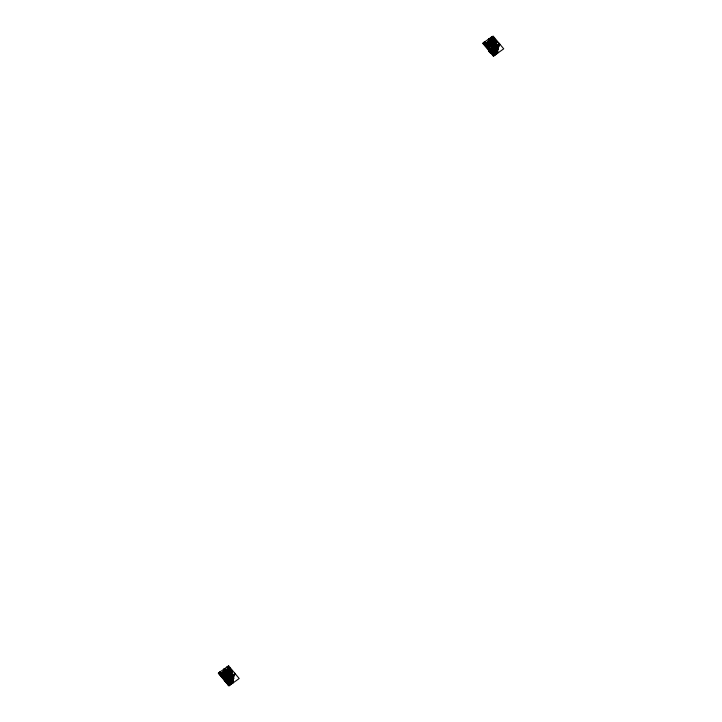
<?xml version="1.0" encoding="UTF-8"?>
<svg xmlns="http://www.w3.org/2000/svg" width="722" height="722" viewBox="0 0 722 722"><rect width="100%" height="100%" fill="white"/><g stroke="black" fill="none" stroke-linecap="round" stroke-linejoin="round"><path stroke-width="1.08" d="M232.628 683.22A16.922 15.406 -11.5 0 1 232.574 679.88L232.565 678.879M227.656 677.633L231.139 680.891A2.5 2.274 -11.5 0 1 231.428 681.234L232.303 681.054L232.34 678.951M496.98 51.921L497.043 49.006M497.052 50.008L497.196 48.952M497.629 51.578L497.62 50.621M495.752 42.129L495.996 42.706M491.944 40.116L493.704 42.363L495.491 41.804M233.522 681.848L233.45 682.064A3.429 3.132 -11.5 0 0 233.179 682.615M487.35 42.246L489.191 41.804M493.307 45.838L493.379 44.728L495.68 43.997L496.059 44.999L493.316 45.865M492.097 48.221L491.384 47.995L491.122 46.199M491.926 47.399L491.447 45.775L488.352 44.096L487.738 42.147L487.197 42.354L487.91 42.688M497.657 50.802L497.684 49.845M484.272 42.598C485.121 42.029 484.083 44.737 485.355 45.73L485.446 45.044L485.067 45.369M492.792 43.149L492.53 44.376L492.991 41.849A2.5 2.274 -11.5 0 0 492.828 40.91L493.595 40.522A17.346 15.803 -11.5 0 1 496.059 44.999L496.862 44.746A2.085 1.904 -11.5 0 1 498.135 44.701L498.749 44.484L498.171 44.881A2.085 1.904 -11.5 0 0 496.898 44.926A18.194 16.57 -11.5 0 0 496.095 43.004L494.362 40.17M228.657 675.729L227.61 675.142L227.917 674.483A1.778 1.615 -11.5 0 0 228.197 673.761L228.495 671.866M484.3 42.318L484.769 42.002M219.641 672.2L219.524 673.418A2.301 2.094 -11.5 0 0 220.066 674.971L224.208 679.032A1.372 1.245 -11.5 0 1 224.515 680.106L224.416 680.539M219.786 672.101L219.65 673.427A2.166 1.976 -11.5 0 0 220.165 674.889M220.309 673.039L220.454 671.622M220.598 671.523L220.445 673.048L219.696 673.003M228.63 670.413L229.244 672.11L230.95 671.568M484.119 42.327L484.281 44.755L488.794 49.529M485.076 41.641L484.922 43.176L484.173 43.121L484.507 42.481M484.291 42.39L484.579 41.795M484.787 43.158L484.931 41.75M488.758 41.849L489.146 43.528L491.474 44.538L492.35 43.852L492.648 41.912L492.043 41.849C492.377 43.094 492.404 40.206 491.141 40.242M495.545 52.85L495.527 52.255M232.601 679.619L232.719 678.833M492.016 41.993L492.53 42.427C492.404 40.784 491.844 44.204 491.971 42.571L492.422 43.121L491.908 42.679M497.72 50.026L497.945 48.311M225.751 682.146L227.358 681.568L228.008 683.265L230.002 684.312L230.995 683.012A1.787 1.634 -11.5 0 0 230.607 681.369L226.861 677.48A1.769 1.606 -11.5 0 0 226.085 675.602L223.531 674.222C221.501 664.926 227.737 679.438 227.565 671.731M224.28 671.74L224.777 673.319L226.988 674.411L227.791 673.969L228.179 671.794A2.166 1.976 -11.5 0 0 227.132 669.944L224.614 668.653M491.619 42.02L490.897 42.111L491.619 42.029M491.005 43.825L490.852 44.25C489.841 43.609 493.198 44.827 492.043 41.849M491.565 44.168L492.44 43.284L492.314 43.807L491.799 43.356M491.826 44.06L492.386 43.311M492.982 41.984L492.801 43.067L493.541 43.555L495.22 43.031L495.788 44.268A18.98 17.283 -11.5 0 1 496.059 44.999M489.561 50.441L489.272 51.686L488.668 51.578C490.798 47.336 482.296 46.334 484.3 41.867L484.913 41.912M497.729 49.583L499.795 44.114A16.299 14.846 -11.5 0 0 498.18 47.733M497.223 48.825L499.227 43.293A1.372 1.254 -11.5 0 0 498.812 44.277L498.803 44.349M492.485 43.861L491.348 44.647L489.146 43.528M493.379 44.728L493.126 45.82L492.052 45.161L492.675 43.871L493.677 45.721L494.606 45.342M224.307 680.413L224.38 680.088A1.236 1.128 -11.5 0 0 224.109 679.113M224.722 680.909L224.903 680.178A1.769 1.606 -11.5 0 0 224.515 678.779L220.472 674.637A1.769 1.606 -11.5 0 1 220.048 673.446L220.436 671.785M224.903 681.117L225.083 680.332M225.002 681.243L225.219 680.35L224.488 680.232M489.092 51.452L488.993 50.233M488.956 51.461L489.354 51.154L488.722 51.542M488.884 50.865L489.507 50.477L488.83 50.901M489.462 50.856L489.408 49.8M489.913 50.711L490.635 50.675L489.904 50.702M497.756 49.394L498.252 48.455M493.108 40.531L493.722 42.237L492.792 41.741M490.256 39.412L489.985 39.881M491.917 41.849C495.527 40.649 483.713 36.578 491.023 40.423M489.092 39.439L489.272 38.907M489.263 39.466L489.534 39.042L489.209 39.493M489.642 39.665L490.048 39.259M489.913 39.8L490.184 39.367L489.85 39.827M490.825 39.701L490.554 40.125L490.807 39.647M491.122 40.017L490.662 39.791M492.151 53.636L494.859 54.746L495.915 52.174M488.46 44.764L489.191 44.602L488.83 44.972M489.552 45.423L489.444 44.728M489.769 43.663L490.5 43.491L490.22 43.907M489.823 44.935L489.543 45.351L489.742 44.89M489.48 41.65L487.025 42.381L487.711 44.574L490.121 45.874L490.518 45.26L489.724 45.45L489.994 44.981M492.936 53.599L493.117 53.672M493.731 53.861L493.902 54.529M498.243 48.843L498.081 47.887M490.301 52.119L491.682 51.65L492.16 52.264M495.509 53.049L495.599 53.645L495.292 53.085M494.128 54.276L495.157 53.004L495.833 53.257M494.48 54.43L495.274 53.031M494.877 54.096L495.472 53.906M230.056 684.312L230.679 682.877L231.356 683.138L229.84 684.655L227.556 683.59L227.078 682.082M230.174 684.303L230.796 682.922M497.882 49.295L498.126 48.356M492.377 48.473C491.646 49.313 492.982 48.419 491.872 48.771M493.767 49.719L493.009 49.827M494.543 51.28L495.283 51.731M491.781 48.69L491.799 47.932M492.44 49.249L493.343 49.322M492.973 49.286L492.612 48.952M493.144 49.692L493.343 49.385M493.839 50.558L493.857 49.863M493.839 50.621L494.155 50.143M493.929 50.702L494.732 50.684M494.498 51.172L495.247 51.172M494.814 51.433L495.184 51.109M492.097 45.071L492.747 44.394M485.355 45.666L485.346 45.089M485.924 45.549L485.843 46.181L486.204 45.73M485.987 46.316L486.799 46.343L486.33 46.668M486.475 46.822L487.224 46.84L486.827 47.174M487.675 47.237L486.971 47.318L487.774 47.345M487.458 47.823L488.144 47.778L487.63 47.535M484.949 45.324L485.518 44.854L488.857 48.293L488.009 48.383M488.568 40.342L488.929 39.782M490.085 41.127L490.599 40.64L490.085 41.118M491.339 39.918L490.96 40.54L488.442 39.241M224.1 669.014L226.546 670.296M224.614 669.312L224.93 668.816M224.732 669.366L225.047 668.87M225.264 669.637L225.58 669.141M225.372 669.7L225.688 669.204M225.905 669.971L226.221 669.474M226.022 670.025L226.329 669.529M226.861 669.799L226.482 670.404L223.964 669.113M492.729 55.278L492.81 55.161A2.274 2.076 -11.5 0 1 493.613 55.838M228.251 685.151L228.332 685.034A2.274 2.076 -11.5 0 1 229.154 685.747M490.346 43.555L489.886 43.329M490.888 43.861L490.87 44.322L491.195 43.816M493.722 53.951L493.568 53.951M493.83 54.484L494.182 54.105M487.919 45.73L488.415 45.251M488.397 44.791L488.722 44.295M490.238 43.979L490.563 43.473M490.346 44.033L490.671 43.537M489.561 45.847L489.038 46.325L489.561 45.856M489.408 46.542L489.931 46.064L489.408 46.533M493.92 54.592L494.245 54.087M223.919 674.673L224.244 674.177M225.237 673.572L225.562 673.075M224.443 674.953L224.768 674.465M224.551 675.016L224.885 674.519M225.751 673.852L226.085 673.364M225.074 675.296L225.408 674.808M225.869 673.915L226.194 673.418M225.192 675.359L225.517 674.862M226.392 674.195L226.717 673.707M226.04 675.151L225.643 675.747L223.233 674.438L222.538 672.254L225.002 671.523L225.417 672.859L227.114 673.77M228.278 683.842L228.612 683.355M228.802 684.122L229.127 683.635M228.919 684.185L229.244 683.698M229.434 684.465L229.767 683.978M229.939 673.157C231.455 673.879 228.026 673.545 229.334 674.402M495.229 54.655L495.879 51.686L491.89 47.787M492.115 40.252L493.379 39.096L494.065 39.936M492.205 40.333L493.469 39.178M227.638 670.124L228.901 668.969M227.728 670.215L228.991 669.059M490.77 45.405L491.799 46.777L491.258 48.392L494.868 51.578M490.761 49.457L491.375 49.096M492.097 50.693L492.612 50.242M493.307 51.822L493.821 51.37M494.796 50.684L494.344 51.091L494.886 50.775M494.769 51.677L495.31 51.163L495.915 52.174M231.356 683.138A2.184 1.995 -11.5 0 0 230.896 681.108L227.313 677.759L226.78 678.256L230.381 681.46M230.291 681.541L230.832 681.054M487.395 42.679L487.828 42.589M487.937 42.932L487.395 43.121M487.251 42.408L487.431 42.147M487.91 42.851L487.612 43.356M487.341 42.815L487.855 42.661M488.036 43.239L487.521 43.392L487.63 42.806M488.929 42.399L489.516 42.21L489.038 41.677L488.956 42.345L489.471 42.075M487.549 43.464L488.054 43.32M488.262 43.97L487.612 43.654L488.117 43.51M488.956 42.336L489.462 42.192M489.245 42.327C489.119 43.356 490.039 42.228 489.038 42.607M490.752 52.742L490.094 52.544L490.834 52.995M492.413 52.571L492.052 53.175M492.774 48.356L496.465 46.416L496.149 45.242L498.496 44.981M494.444 50.188L497.891 48.609M494.534 50.269L497.855 48.744M228.423 677.29L230.805 676.099L230.354 675.566M228.233 678.175L231.997 676.315M228.296 678.238L232.015 676.388M229.172 679.059L232.222 677.552M231.202 677.958L231.627 678.463L230.128 679.104L230.634 679.492M229.966 680.061L233.405 678.49M230.056 680.142L233.377 678.626M485.292 45.603L485.464 45.242M485.437 45.82L485.906 45.423M486.303 45.838L485.843 46.226L486.393 45.928M486.276 46.614L486.691 46.235L486.159 46.027M486.538 46.876L487.052 46.876L486.655 46.524M486.827 47.246L487.287 46.849M486.908 47.327L487.377 46.93M487.142 47.029L487.512 47.3M488.072 47.111L488.713 46.777L488.072 47.101M487.404 47.832L487.864 47.435M488.18 47.219L488.604 46.668M488.893 46.957L488.361 47.399L489.011 47.083M487.892 48.338L488.352 47.941M489.173 47.246L488.65 47.697L489.29 47.372M488.234 48.618L488.695 48.347L485.41 44.926M220.472 675.196L221.031 674.727L224.38 678.157L223.811 678.626M220.869 675.611L221.338 675.223M220.959 675.702L221.428 675.314M221.365 676.117L221.825 675.729M221.446 676.198L221.916 675.819M222.322 676.225L221.853 676.613L222.403 676.315M222.34 677.119L222.809 676.731M222.43 677.209L222.899 676.821M222.836 677.624L223.297 677.236M222.917 677.705L223.387 677.326M223.324 678.12L223.793 677.732M223.414 678.211L223.874 677.823M230.273 673.617L229.163 673.978M491.953 47.138L492.927 45.946M491.935 47.309L493.307 46.154L494.669 48.302L496.691 47.67L496.465 46.416M227.475 677.019L228.45 675.819M227.457 677.191L228.838 676.063M495.229 54.655L494.281 54.89L492.034 53.717L491.646 52.047L492.025 53.229L492.612 53.058M493.117 39.006L492.702 38.456A14.972 13.628 -11.5 0 1 491.492 37.057L482.765 43.293L493.397 56.199L503.721 48.825L493.126 36.1L490.996 37.409L492.927 39.502M492.521 38.049L493.09 37.652M493.388 37.959L492.72 38.23L493.388 37.968M493.713 39.539C492.368 38.076 493.46 37.932 494.155 40.044A15.785 14.377 -11.5 0 1 494.949 41.082L495.59 42.084M493.55 38.654L494.11 38.248L493.785 38.916M494.101 39.268L494.66 38.853L494.2 39.367M494.489 39.99L495.166 39.719L494.489 39.981M495.933 40.667L495.265 40.946L495.933 40.676M496.176 40.793L495.716 41.316M496.7 41.425L496.131 41.84L496.799 41.56M496.501 43.085L497.07 42.67L496.61 43.203M493.361 56.027L497.711 53.121L497.611 52.164M493.424 53.78L493.225 53.699M488.126 48.04L488.993 48.916L491.339 47.869M489.074 49.006L491.402 48.013M224.596 678.879L226.861 677.741M224.668 678.969L226.907 677.859M492.485 42.706L492.052 42.986M491.98 42.652L492.494 42.625M491.962 43.816L492.097 43.158M491.835 44.602L492.097 45.26M489.065 50.982L489.326 51.235M228.838 675.747L232.385 674.628A2.085 1.904 -11.5 0 1 233.657 674.574L234.325 674.222A1.372 1.254 -11.5 0 1 234.749 673.175M228.919 676.018L232.475 674.889A1.778 1.625 -11.5 0 1 233.558 674.844L234.018 674.862M495.707 44.078L495.68 43.997A17.536 15.965 -11.5 0 0 495.22 43.031L493.541 43.546L493.388 44.665L495.653 43.925M492.711 48.284L492.124 47.724L495.617 51.018A2.5 2.274 -11.5 0 1 495.906 51.361C498.009 51.542 496.862 42.056 493.397 46.145L493.983 47.201L492.711 48.302L494.588 50.062M496.077 46.542L495.77 45.549L495.012 45.73L495.328 46.777M494.723 48.383L496.655 47.363M231.013 671.677L229.226 672.245L228.314 671.758L228.008 673.743A0.975 0.884 -11.5 0 1 226.528 674.411L224.659 673.4L224.19 671.893L223.423 672.119L223.982 673.897L226.365 675.178A2.301 2.094 -11.5 0 1 227.376 677.552M229.849 672.534L229.208 672.787L229.497 673.211M229.325 672.778L229.984 672.507L229.587 672.128M230.742 672.904L229.064 673.436L228.323 672.949M231.211 673.897L228.901 674.628L228.08 674.195L228.91 674.538M230.715 676.063L228.323 677.29L228.892 677.615M231.112 677.245L229.235 678.175L229.804 678.527M229.903 677.714L231.202 677.281L230.878 676.749M490.554 52.733L490.211 52.923M487.35 42.986L487.946 42.806M488.965 42.517L489.552 42.327M489.137 42.914L489.678 42.724M487.521 43.528L488.117 43.338M489.128 43.049L489.724 42.869M486.493 43.952L487.224 43.907L486.493 43.943M487.558 43.645L488.153 43.455M486.619 44.331L487.341 44.286M487.738 44.006L487.837 43.455M487.341 44.277L486.619 44.322M487.729 44.177L488.316 43.997M490.039 52.526L492.368 51.84M490.121 52.616L490.626 52.462M491.556 52.201L490.798 52.426L491.059 53.266M491.826 52.453L492.413 52.399M490.798 52.877L490.039 52.516M492.025 53.103L492.575 52.914M222.836 672.751L223.432 672.579M224.452 672.272L225.038 672.101M222.872 672.868L223.468 672.687M224.488 672.39L225.074 672.218M223.044 673.4L223.676 673.346M224.65 672.931L225.246 672.751M223.251 674.059L223.838 673.879M225.887 682.308L227.89 681.712L228.314 683.048L230.119 684.023M227.34 682.461L227.935 682.29M227.376 682.579L227.971 682.407M227.547 683.12L228.143 682.94M227.087 674.041L227.773 671.848A1.769 1.606 -11.5 0 0 226.925 670.26L224.271 668.897M491.646 44.647L491.962 45.306M495.202 53.69L495.527 53.897M496.005 51.993L497.602 51.876M496.041 52.11L497.602 52.002M231.392 681.884L233.125 681.758M231.428 682.001L233.125 681.875M484.245 42.436L484.859 42.472M484.227 42.553L484.841 42.598M219.75 672.444L220.381 672.353M492.016 42.282L492.539 42.345M491.953 42.408L492.566 42.481M491.908 42.968L492.431 43.031M491.844 43.094L492.458 43.167M491.736 43.78L492.35 43.843M227.439 671.722L228.179 671.794M227.475 672.299L228.089 672.353M227.457 672.417L228.071 672.48M227.367 672.976L227.981 673.039M227.349 673.103L227.962 673.166M227.259 673.662L227.872 673.725M488.956 50.341L489.697 50.486M488.974 50.468L489.326 50.495M488.902 50.784L489.326 50.459M488.803 51.018L489.408 51.127M493.009 38.627L493.586 38.853M494.904 53.807L495.436 53.979M495.021 53.563L495.581 53.78M494.805 54.087L495.292 54.285M494.714 54.195L494.985 54.141M230.544 683.445L231.103 683.662M230.489 683.563L231.049 683.77M230.237 684.086L230.796 684.294M495.87 41.705L494.967 40.964M493.37 47.742C491.068 47.101 496.754 46.768 494.922 45.657M230.246 679.203L230.706 679.429M489.209 38.69L491.826 40.044M488.731 38.798L489.191 39.033M489.381 39.132L489.832 39.358M490.021 39.457L490.473 39.692M224.732 668.572L227.195 669.836A2.301 2.094 -11.5 0 1 228.314 671.622L229.244 672.11M492.332 54.8L492.909 55.089A2.274 2.076 -11.5 0 1 493.695 55.784L493.731 55.964M227.854 684.673L228.432 684.97M492.557 44.313L493.379 44.755M492.07 45.432L492.837 45.838M227.592 675.314L228.36 675.711M489.895 42.986L491.592 43.907M491.574 44.042L489.787 43.067L489.345 41.677M490.193 45.766L487.819 44.484L487.142 42.327M492.792 53.166L494.606 54.159M494.543 54.276L492.675 53.247L492.242 51.867M227.087 673.906L225.3 672.94L224.876 671.559M225.715 675.639L223.342 674.357L222.665 672.209M230.065 684.14L228.197 683.129L227.764 681.748M490.563 45.73L491.122 46.208M496.393 51.406L495.4 49.538M231.915 681.279L230.923 679.411M230.616 671.045L231.356 672.272M492.205 47.056L493.189 47.878M492.81 48.194L492.133 47.183L493.063 47.986M493.045 39.602L494.823 41.885M228.567 669.474L228.748 669.628A17.572 16.001 -11.5 0 1 231.798 674.808M229.434 669.502A0.921 0.839 -11.5 0 1 229.316 669.086L228.892 668.572A1.606 1.462 -11.5 0 1 228.287 668.401M229.199 668.789L228.946 668.662A1.435 1.309 -11.5 0 1 228.441 668.554M491.745 47.814L495.373 51.235M227.412 677.669L230.995 681.026A2.319 2.112 -11.5 0 1 231.482 683.174L230.914 684.348A0.984 0.902 -11.5 0 1 229.569 684.682M227.295 677.741L227.25 677.525A2.166 1.976 -11.5 0 0 226.293 675.287L223.874 673.978L223.26 672.038M220.932 674.808L224.28 678.238M495.084 51.497L495.527 52.264M494.769 44.313C496.393 45.215 492.187 44.719 493.677 45.757M230.291 674.186C231.961 675.07 227.574 674.682 229.289 675.602M497.756 51.415L497.648 52.345M489.155 49.105L489.417 49.809M494.615 41.957L495.22 43.031M494.895 41.993L496.276 44.935M495.815 42.363L496.898 44.926M229.343 668.834L229.406 669.023A1.507 1.372 -11.5 0 0 229.632 669.727M233.675 678.31L233.558 678.833A1.354 1.236 -11.5 0 0 233.26 679.285M498.207 48.356L498.09 47.986M231.491 672.534A1.408 1.282 -11.5 0 1 231.383 671.821L231.058 671.225A2.175 1.976 -11.5 0 1 230.435 670.792M227.358 674.474L227.592 675.097M227.231 674.51L227.484 675.187M494.579 45.26L494.362 44.421M233.432 681.748L233.332 681.523A1.688 1.534 -11.5 0 1 233.116 681.153M489.038 41.677L489.29 42.156M492.133 52.516L492.449 52.941M487.901 42.237L488.46 44.015M490.319 52.336L490.464 52.805M227.168 681.929L227.674 683.508M226.32 682.308L226.582 683.138M226.157 682.227L226.356 682.877M496.953 45.017L497.458 47.101M496.366 45.206L497.034 48.879M496.149 45.269L496.33 45.874A17.346 15.803 -11.5 0 1 496.546 46.777M499.389 43.636L499.353 43.455A1.372 1.254 -11.5 0 0 498.848 44.457M497.142 53.527L496.989 52.038M491.492 37.057L491.529 37.237A14.972 13.628 -11.5 0 0 492.738 38.636M232.475 674.889A18.194 16.57 -11.5 0 1 233.044 677.398M232.385 674.628A18.194 16.57 -11.5 0 0 229.199 669.231A14.972 13.628 -11.5 0 1 227.015 666.938M218.604 672.94A2.175 1.976 -11.5 0 1 218.802 673.797M232.746 678.698A16.922 15.406 -11.5 0 1 234.876 673.328M233.197 682.813A16.299 14.846 -11.5 0 1 235.273 673.807M231.879 675.079A17.572 16.001 -11.5 0 1 232.556 678.752M228.45 669.384A15.586 14.196 -11.5 0 1 226.518 667.29M231.672 675.142A17.346 15.803 -11.5 0 1 232.34 678.824M231.582 674.88A17.346 15.803 -11.5 0 0 229.118 670.404L228.342 670.729A2.5 2.274 -11.5 0 1 228.513 671.722M233.576 677.687A2.41 2.202 -11.5 0 0 233.757 678.274L233.657 678.851A2.635 2.401 -11.5 0 0 233.242 679.465M233.161 682.48A1.236 1.128 -11.5 0 1 233.368 682.028L233.441 681.523A5.063 4.603 -11.5 0 1 233.116 681.017M483.081 43.067A2.175 1.976 -11.5 0 1 483.28 43.925M494.678 42.056A17.942 16.335 -11.5 0 1 495.184 42.959M226.32 672.633L226.988 672.859L226.32 672.633M226.383 672.227L227.051 672.462L226.383 672.227M226.446 671.83L227.114 672.056L226.446 671.83M490.798 42.751L491.465 42.995L490.798 42.751M490.861 42.354L491.529 42.589L490.861 42.354M225.372 680.819L226.022 681.099L225.372 680.819M225.472 680.422L226.121 680.702L225.472 680.422M489.85 50.946L490.5 51.226L489.85 50.946M488.875 38.654L488.568 39.168L488.965 38.753M488.55 39.584L488.343 40.233L488.55 39.584M489.308 39.972L489.101 40.622L489.308 39.972M489.687 40.161L489.48 40.82L489.687 40.161M490.067 40.36L489.859 41.01L490.067 40.36M224.073 669.456L223.865 670.097L224.073 669.456M224.452 669.646L224.244 670.296L224.452 669.646M224.831 669.845L224.623 670.485L224.831 669.845M225.21 670.034L225.002 670.684L225.21 670.034M225.589 670.233L225.381 670.873L225.589 670.233M225.968 670.422L225.76 671.072L225.968 670.422M487.919 44.963L487.693 45.612L487.919 44.963M488.668 45.369L488.442 46.018L488.668 45.369M489.038 45.567L488.812 46.217L489.038 45.567M223.441 674.835L223.215 675.476L223.441 674.835M223.811 675.043L223.585 675.684L223.811 675.043M224.181 675.241L223.955 675.882L224.181 675.241M224.56 675.44L224.334 676.081L224.56 675.44M224.93 675.648L224.704 676.288L224.93 675.648M225.3 675.846L225.074 676.487L225.3 675.846M490.969 48.699L490.581 49.286L490.969 48.699M491.574 49.267L491.186 49.854L491.574 49.267M491.881 49.547L491.492 50.134L491.881 49.547M492.178 49.836L491.79 50.414L492.178 49.836M492.783 50.405L492.395 50.982L492.783 50.405M493.09 50.684L492.702 51.271L493.09 50.684M493.388 50.964L493 51.551L493.388 50.964M494.001 51.533L493.604 52.119L494.001 51.533M494.299 51.822L493.911 52.399L494.299 51.822M226.491 678.572L226.103 679.149L226.491 678.572M226.798 678.861L226.401 679.429L226.798 678.861M227.096 679.14L226.708 679.718L227.096 679.14M227.403 679.429L227.006 679.998L227.403 679.429M227.701 679.709L227.313 680.286L227.701 679.709M228.008 679.989L227.61 680.566L228.008 679.989M228.305 680.277L227.917 680.855L228.305 680.277M228.612 680.557L228.224 681.135L228.612 680.557M228.91 680.846L228.522 681.415L228.91 680.846M229.217 681.126L228.829 681.703L229.217 681.126M229.515 681.415L229.127 681.983L229.515 681.415M229.822 681.694L229.434 682.272L229.822 681.694M494.669 48.302L493.649 49.168L494.678 48.311M489.462 47.544L489.047 48.112L489.462 47.544M224.118 676.532L223.703 677.092L224.118 676.532M224.407 676.83L223.991 677.389L224.407 676.83M224.695 677.128L224.28 677.687L224.695 677.128M224.984 677.417L224.569 677.976L224.984 677.417M494.489 38.483L494.028 39.015L494.489 38.483M494.796 39.268L494.335 39.8L494.796 39.268M496.483 41.073L496.023 41.614L496.483 41.073M496.7 41.93L496.24 42.472L496.7 41.93M496.808 42.354L496.348 42.887L496.808 42.354M228.603 665.801L218.279 673.175L228.874 685.9L239.199 678.527L228.603 665.801M228.468 667.227L228.008 667.76L228.468 667.227M228.766 667.534L228.305 668.067L228.766 667.534M229.082 667.814L228.621 668.346L229.082 667.814M229.596 667.949L229.136 668.482L229.596 667.949M229.975 668.184L229.515 668.716L229.975 668.184M230.147 668.563L229.686 669.095L230.147 668.563M230.282 668.969L229.822 669.502L230.282 668.969M230.544 669.285L230.083 669.817L230.544 669.285M231.311 670.242L230.85 670.774L231.311 670.242M231.672 670.494L231.202 671.027L231.672 670.494M231.97 670.783L231.509 671.316L231.97 670.783M232.186 671.135L231.726 671.668L232.186 671.135M232.186 671.64L231.726 672.164L232.186 671.64M232.294 672.056L231.834 672.588L232.294 672.056M232.556 672.372L232.096 672.904L232.556 672.372M486.808 42.589L486.186 42.95L486.808 42.589M486.935 42.968L486.303 43.338L486.935 42.968M487.052 43.356L486.42 43.717L487.052 43.356M222.331 672.462L221.699 672.814L222.331 672.462M222.448 672.85L221.825 673.202L222.448 672.85M222.575 673.229L221.943 673.59L222.575 673.229M222.692 673.617L222.06 673.969L222.692 673.617M222.818 674.005L222.186 674.357L222.818 674.005M496.817 48.952L496.709 47.751A17.346 15.803 -11.5 0 1 496.817 48.952"/></g></svg>
